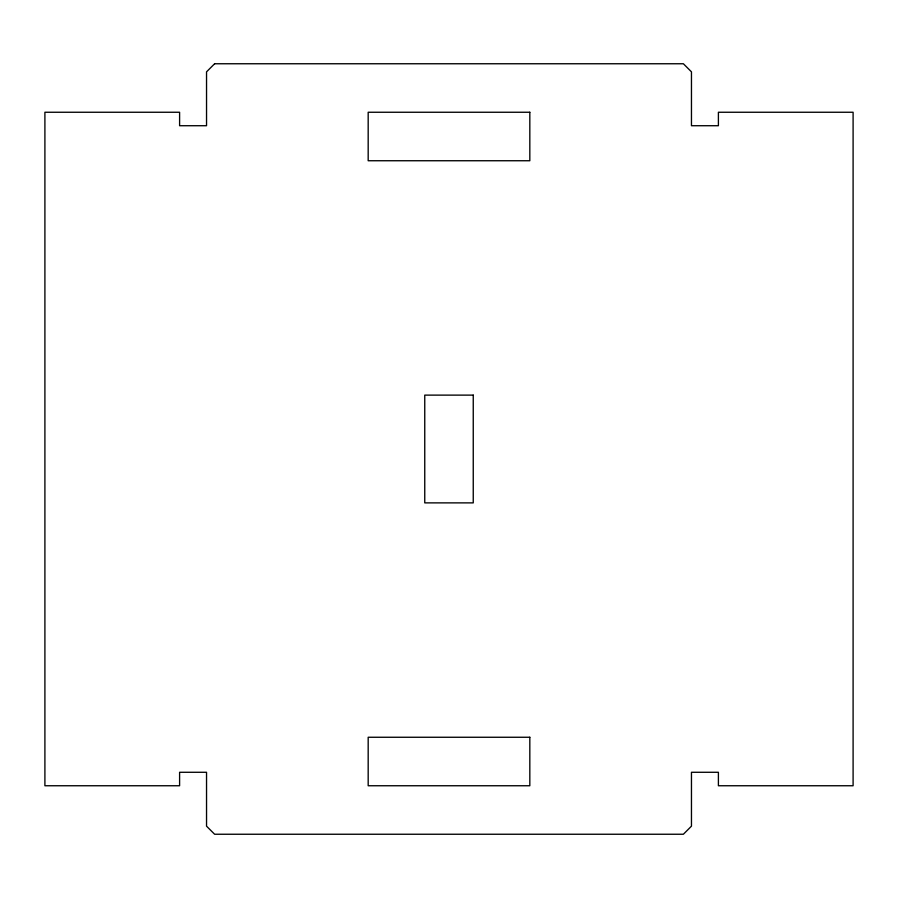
<?xml version="1.0" encoding="UTF-8"?>
<svg xmlns="http://www.w3.org/2000/svg" width="898" height="898" viewBox="0 0 898 898"><rect width="100%" height="100%" fill="white"/><g stroke="black" fill="none" stroke-linecap="round" stroke-linejoin="round"><path stroke-width="1.35" d="M214.622 63.758L206.54 71.84L206.54 125.72L179.6 125.72L179.6 112.25L44.9 112.25L44.9 785.75L179.6 785.75L179.6 772.28L206.54 772.28L206.54 826.16L214.622 834.242L683.378 834.242L691.46 826.16L691.46 772.28L718.4 772.28L718.4 785.75L853.1 785.75L853.1 112.25L718.4 112.25L718.4 125.72L691.46 125.72L691.46 71.84L683.378 63.758L214.622 63.758M529.82 112.25L368.18 112.25L368.18 160.742L529.82 160.742L529.82 112.25M473.246 395.12L424.754 395.12L424.754 502.88L473.246 502.88L473.246 395.12M529.82 737.258L368.18 737.258L368.18 785.75L529.82 785.75L529.82 737.258"/></g></svg>
